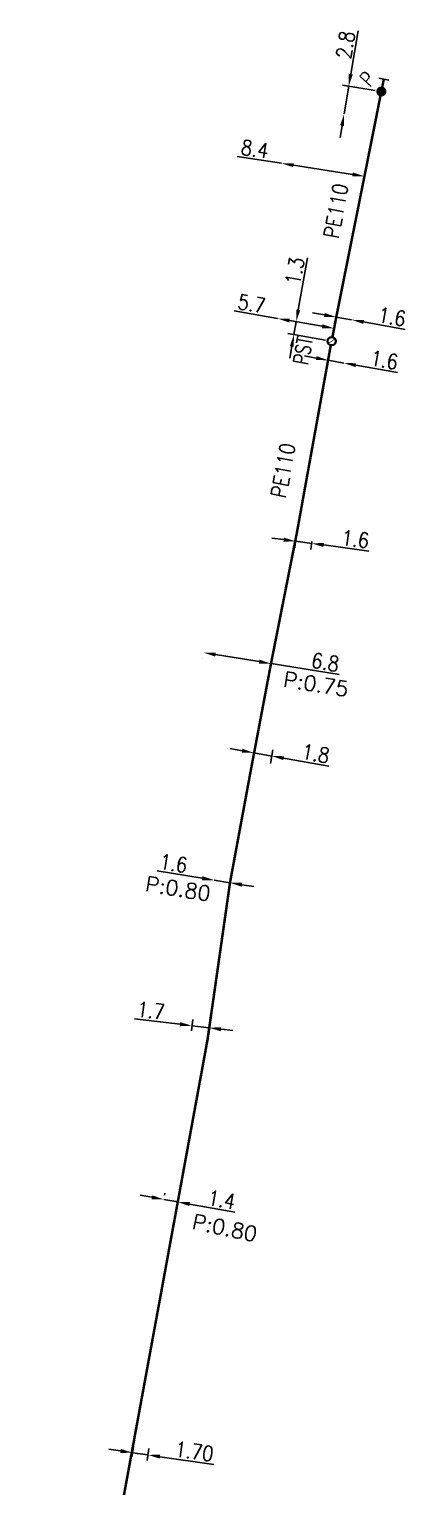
# Model space of a CAD drawing. Header units: millimetres. Extents: x 109000 to 109201, y 147341 to 147987.
# Drawn here: x 109163.2 to 109200.8, y 147775.2 to 147920.2 of the extents above; entities that cross this region are included whole.
import ezdxf
from ezdxf.enums import TextEntityAlignment as Align

# ---------------------------------------------------------------- set-up
doc = ezdxf.new("R2010")
doc.units = ezdxf.units.MM
doc.header["$PDMODE"] = 34
doc.layers.get('0').update_dxf_attribs({"linetype": 'CONTINUOUS'})
doc.layers.get('DEFPOINTS').update_dxf_attribs({"linetype": 'CONTINUOUS'})
for name, color, linetype in [('G_120', 4, 'CONTINUOUS'), ('G_300', 7, 'CONTINUOUS'), ('G_330', 7, 'CONTINUOUS'), ('G_340', 7, 'CONTINUOUS')]:
    doc.layers.add(name, color=color, linetype=linetype)
doc.styles.add('G_ROMANS', font='ROMANS.SHX', dxfattribs={"width": 0.75})
doc.styles.get("Standard").update_dxf_attribs({"font": 'romans.shx', "width": 0.85})
doc.linetypes.add('G_TYPB_PE', pattern='A,5,-0.3,["o",Standard,S=1.5,R=0,X=0,Y=-0.5],-1.65', length=6.95)
doc.dimstyles.get("Standard").update_dxf_attribs({"dimtxt": 1.5, "dimasz": 1.2, "dimexe": 0.625, "dimexo": 0.625, "dimgap": 0.25, "dimtad": 1, "dimdec": 1, "dimzin": 0, "dimdsep": 46, "dimtxsty": 'Standard', "dimcen": -0.5, "dimadec": 0, "dimazin": 0, "dimtfac": 1, "dimtdec": 1, "dimtmove": 0, "dimatfit": 3, "dimfxl": 1, "dimtolj": 1, "dimtzin": 0, "dimarcsym": 0})

# ---------------------------------------------------------------- blocks, each defined once
blk = doc.blocks.new('*D14')
at = {"layer": 'DEFPOINTS', "color": 0, "linetype": 'Continuous'}
for p in [(109189.79, 147870.02), (109191.37, 147869.81), (109191.27, 147869)]:
    blk.add_point(p, dxfattribs=at)
at = {"layer": 'G_120', "color": 0, "linetype": 'Continuous', "lineweight": -2}
for p, q in [((109188.49, 147869.37), (109187.3, 147869.52)), ((109189.71, 147869.4), (109189.6, 147868.59)), ((109189.68, 147869.21), (109191.27, 147869)), ((109191.29, 147869.19), (109191.18, 147868.38)), ((109192.46, 147868.84), (109196.96, 147868.24))]:
    blk.add_line(p, q, dxfattribs=at)
at = {"layer": 'G_120', "color": 0, "linetype": 'Continuous'}
for points in [[(109188.52, 147869.57), (109188.46, 147869.17), (109189.68, 147869.21)], [(109192.48, 147869.04), (109192.43, 147868.64), (109191.27, 147869)]]:
    blk.add_solid(points, dxfattribs=at)
at = {"layer": 'G_120', "color": 0, "linetype": 'Continuous', "insert": (109195.61, 147869.43), "char_height": 1.5, "attachment_point": 5, "rotation": 352.4347}
blk.add_mtext('\\A1;1.6', dxfattribs=at)
blk = doc.blocks.new('*D15')
at = {"layer": 'DEFPOINTS', "color": 0, "linetype": 'Continuous'}
for p in [(109180.52, 147858.14), (109180.52, 147858.13), (109187.23, 147857.06)]:
    blk.add_point(p, dxfattribs=at)
at = {"layer": 'G_120', "color": 0, "linetype": 'Continuous', "lineweight": -2}
for p, q in [((109180.42, 147857.52), (109180.42, 147857.51)), ((109181.71, 147857.94), (109186.05, 147857.24)), ((109187.23, 147857.04), (109194.01, 147855.95)), ((109187.14, 147856.44), (109187.13, 147856.43))]:
    blk.add_line(p, q, dxfattribs=at)
at = {"layer": 'G_120', "color": 0, "linetype": 'Continuous'}
for points in [[(109181.74, 147858.14), (109181.67, 147857.74), (109180.52, 147858.13)], [(109186.08, 147857.43), (109186.02, 147857.04), (109187.23, 147857.04)]]:
    blk.add_solid(points, dxfattribs=at)
at = {"layer": 'G_120', "color": 0, "linetype": 'Continuous', "insert": (109192.63, 147857.18), "char_height": 1.5, "attachment_point": 5, "rotation": 350.8084}
blk.add_mtext('\\A1;6.8', dxfattribs=at)
blk = doc.blocks.new('*D16')
at = {"layer": 'DEFPOINTS', "color": 0, "linetype": 'Continuous'}
for p in [(109187.3, 147847.85), (109185.29, 147846.8), (109187.06, 147846.49)]:
    blk.add_point(p, dxfattribs=at)
at = {"layer": 'G_120', "color": 0, "linetype": 'Continuous', "lineweight": -2}
for p, q in [((109184.35, 147848.37), (109183.17, 147848.59)), ((109185.4, 147847.42), (109185.64, 147848.78)), ((109185.53, 147848.16), (109187.3, 147847.85)), ((109187.17, 147847.1), (109187.41, 147848.46)), ((109188.48, 147847.64), (109192.96, 147846.84))]:
    blk.add_line(p, q, dxfattribs=at)
at = {"layer": 'G_120', "color": 0, "linetype": 'Continuous'}
for points in [[(109184.39, 147848.57), (109184.32, 147848.18), (109185.53, 147848.16)], [(109188.52, 147847.83), (109188.45, 147847.44), (109187.3, 147847.85)]]:
    blk.add_solid(points, dxfattribs=at)
at = {"layer": 'G_120', "color": 0, "linetype": 'Continuous', "insert": (109191.67, 147848.09), "char_height": 1.5, "attachment_point": 5, "rotation": 349.8827}
blk.add_mtext('\\A1;1.8', dxfattribs=at)
blk = doc.blocks.new('*D17')
at = {"layer": 'DEFPOINTS', "color": 0, "linetype": 'Continuous'}
for p in [(109181.58, 147835.5), (109181.58, 147835.5), (109183.15, 147835.24)]:
    blk.add_point(p, dxfattribs=at)
at = {"layer": 'G_120', "color": 0, "linetype": 'Continuous', "lineweight": -2}
for p, q in [((109180.39, 147835.69), (109175.9, 147836.42)), ((109183.15, 147835.24), (109181.58, 147835.5)), ((109184.34, 147835.05), (109185.52, 147834.86))]:
    blk.add_line(p, q, dxfattribs=at)
at = {"layer": 'G_120', "color": 0, "linetype": 'Continuous'}
for points in [[(109180.42, 147835.89), (109180.36, 147835.49), (109181.58, 147835.5)], [(109184.37, 147835.25), (109184.31, 147834.85), (109183.15, 147835.24)]]:
    blk.add_solid(points, dxfattribs=at)
at = {"layer": 'G_120', "color": 0, "linetype": 'Continuous', "insert": (109177.54, 147837.17), "char_height": 1.5, "attachment_point": 5, "rotation": 350.7836}
blk.add_mtext('\\A1;1.6', dxfattribs=at)
blk = doc.blocks.new('*D18')
at = {"layer": 'DEFPOINTS', "color": 0, "linetype": 'Continuous'}
for p in [(109179.38, 147821.02), (109179.24, 147819.89), (109180.93, 147819.69)]:
    blk.add_point(p, dxfattribs=at)
at = {"layer": 'G_120', "color": 0, "linetype": 'Continuous', "lineweight": -2}
for p, q in [((109178.19, 147821.17), (109173.67, 147821.72)), ((109179.32, 147820.51), (109179.45, 147821.64)), ((109181.07, 147820.82), (109179.38, 147821.02)), ((109181, 147820.31), (109181.14, 147821.44)), ((109182.26, 147820.67), (109183.45, 147820.53))]:
    blk.add_line(p, q, dxfattribs=at)
at = {"layer": 'G_120', "color": 0, "linetype": 'Continuous'}
for points in [[(109178.21, 147821.37), (109178.16, 147820.97), (109179.38, 147821.02)], [(109182.28, 147820.87), (109182.23, 147820.47), (109181.07, 147820.82)]]:
    blk.add_solid(points, dxfattribs=at)
at = {"layer": 'G_120', "color": 0, "linetype": 'Continuous', "insert": (109175.28, 147822.53), "char_height": 1.5, "attachment_point": 5, "rotation": 353.0641}
blk.add_mtext('\\A1;1.7', dxfattribs=at)
blk = doc.blocks.new('*D19')
at = {"layer": 'DEFPOINTS', "color": 0, "linetype": 'Continuous'}
for p in [(109176.55, 147803.57), (109176.58, 147803.74), (109177.93, 147803.32)]:
    blk.add_point(p, dxfattribs=at)
at = {"layer": 'G_120', "color": 0, "linetype": 'Continuous', "lineweight": -2}
for p, q in [((109176.66, 147804.18), (109176.69, 147804.36)), ((109175.4, 147803.96), (109174.22, 147804.17)), ((109176.58, 147803.74), (109177.96, 147803.49)), ((109178.04, 147803.93), (109178.07, 147804.11)), ((109179.14, 147803.28), (109183.64, 147802.47))]:
    blk.add_line(p, q, dxfattribs=at)
at = {"layer": 'G_120', "color": 0, "linetype": 'Continuous'}
for points in [[(109175.43, 147804.15), (109175.36, 147803.76), (109176.58, 147803.74)], [(109179.17, 147803.48), (109179.1, 147803.08), (109177.96, 147803.49)]]:
    blk.add_solid(points, dxfattribs=at)
at = {"layer": 'G_120', "color": 0, "linetype": 'Continuous', "insert": (109182.32, 147803.72), "char_height": 1.5, "attachment_point": 5, "rotation": 349.7771}
blk.add_mtext('\\A1;1.4', dxfattribs=at)
blk = doc.blocks.new('*D20')
at = {"layer": 'DEFPOINTS', "color": 0, "linetype": 'Continuous'}
for p in [(109175, 147778.33), (109173.32, 147777.51), (109174.84, 147777.16)]:
    blk.add_point(p, dxfattribs=at)
at = {"layer": 'G_120', "color": 0, "linetype": 'Continuous', "lineweight": -2}
for p, q in [((109172.28, 147778.72), (109171.1, 147778.89)), ((109173.41, 147778.13), (109173.56, 147779.17)), ((109173.47, 147778.55), (109175, 147778.33)), ((109174.93, 147777.78), (109175.09, 147778.95)), ((109176.19, 147778.15), (109181.54, 147777.38))]:
    blk.add_line(p, q, dxfattribs=at)
at = {"layer": 'G_120', "color": 0, "linetype": 'Continuous'}
for points in [[(109172.31, 147778.92), (109172.25, 147778.52), (109173.47, 147778.55)], [(109176.22, 147778.35), (109176.16, 147777.96), (109175, 147778.33)]]:
    blk.add_solid(points, dxfattribs=at)
at = {"layer": 'G_120', "color": 0, "linetype": 'Continuous', "insert": (109179.6, 147778.67), "char_height": 1.5, "attachment_point": 5, "rotation": 351.7654}
blk.add_mtext('\\A1;1.70', dxfattribs=at)
blk = doc.blocks.new('*D96')
at = {"layer": 'DEFPOINTS', "color": 0, "linetype": 'Continuous'}
for p in [(109192.9, 147887.22), (109194.47, 147886.94), (109194.47, 147886.94)]:
    blk.add_point(p, dxfattribs=at)
at = {"layer": 'G_120', "color": 0, "linetype": 'Continuous', "lineweight": -2}
for p, q in [((109191.72, 147887.43), (109190.54, 147887.64)), ((109192.9, 147887.22), (109194.47, 147886.94)), ((109195.65, 147886.73), (109199.78, 147885.99))]:
    blk.add_line(p, q, dxfattribs=at)
at = {"layer": 'G_120', "color": 0, "linetype": 'Continuous'}
for points in [[(109191.75, 147887.63), (109191.68, 147887.23), (109192.9, 147887.22)], [(109195.69, 147886.92), (109195.62, 147886.53), (109194.47, 147886.94)]]:
    blk.add_solid(points, dxfattribs=at)
at = {"layer": 'G_120', "color": 0, "linetype": 'Continuous', "insert": (109198.48, 147887.24), "char_height": 1.5, "attachment_point": 5, "rotation": 349.8871}
blk.add_mtext('\\A1;1.6', dxfattribs=at)
blk = doc.blocks.new('*D97')
at = {"layer": 'DEFPOINTS', "color": 0, "linetype": 'Continuous'}
for p in [(109189.73, 147891.05), (109189.73, 147891.05), (109193.25, 147889.11)]:
    blk.add_point(p, dxfattribs=at)
at = {"layer": 'G_330', "color": 0, "linetype": 'Continuous', "lineweight": -2}
for p, q in [((109189.93, 147892.23), (109190.84, 147897.39)), ((109189.5, 147889.77), (109189.73, 147891.05)), ((109192.63, 147889.22), (109188.89, 147889.88)), ((109189.29, 147888.59), (109189.09, 147887.41))]:
    blk.add_line(p, q, dxfattribs=at)
at = {"layer": 'G_330', "color": 0, "linetype": 'Continuous'}
for points in [[(109189.74, 147892.27), (109190.13, 147892.2), (109189.73, 147891.05)], [(109189.1, 147888.62), (109189.49, 147888.55), (109189.5, 147889.77)]]:
    blk.add_solid(points, dxfattribs=at)
at = {"layer": 'G_330', "color": 0, "linetype": 'Continuous', "insert": (109189.6, 147896.09), "char_height": 1.5, "attachment_point": 5, "rotation": 80.0411}
blk.add_mtext('\\A1;1.3', dxfattribs=at)
blk = doc.blocks.new('*D98')
at = {"layer": 'DEFPOINTS', "color": 0, "linetype": 'Continuous'}
for p in [(109193.71, 147891.51), (109195.24, 147891.24), (109195.24, 147891.24)]:
    blk.add_point(p, dxfattribs=at)
at = {"layer": 'G_120', "color": 0, "linetype": 'Continuous', "lineweight": -2}
for p, q in [((109192.53, 147891.72), (109191.35, 147891.93)), ((109193.71, 147891.51), (109195.24, 147891.24)), ((109196.42, 147891.03), (109200.55, 147890.29))]:
    blk.add_line(p, q, dxfattribs=at)
at = {"layer": 'G_120', "color": 0, "linetype": 'Continuous'}
for points in [[(109192.57, 147891.92), (109192.5, 147891.52), (109193.71, 147891.51)], [(109196.46, 147891.22), (109196.39, 147890.83), (109195.24, 147891.24)]]:
    blk.add_solid(points, dxfattribs=at)
at = {"layer": 'G_120', "color": 0, "linetype": 'Continuous', "insert": (109199.25, 147891.54), "char_height": 1.5, "attachment_point": 5, "rotation": 349.8871}
blk.add_mtext('\\A1;1.6', dxfattribs=at)
blk = doc.blocks.new('*D99')
at = {"layer": 'DEFPOINTS', "color": 0, "linetype": 'Continuous'}
for p in [(109198.19, 147913.95), (109194.49, 147911.73), (109194.49, 147911.73)]:
    blk.add_point(p, dxfattribs=at)
at = {"layer": 'G_300', "color": 0, "linetype": 'Continuous', "lineweight": -2}
for p, q in [((109195.16, 147915.67), (109195.88, 147919.98)), ((109197.57, 147914.05), (109194.34, 147914.59)), ((109194.49, 147911.73), (109194.96, 147914.49)), ((109194.29, 147910.55), (109194.09, 147909.36))]:
    blk.add_line(p, q, dxfattribs=at)
at = {"layer": 'G_300', "color": 0, "linetype": 'Continuous'}
for points in [[(109194.96, 147915.71), (109195.35, 147915.64), (109194.96, 147914.49)], [(109194.1, 147910.58), (109194.49, 147910.51), (109194.49, 147911.73)]]:
    blk.add_solid(points, dxfattribs=at)
at = {"layer": 'G_300', "color": 0, "linetype": 'Continuous', "insert": (109194.63, 147918.59), "char_height": 1.5, "attachment_point": 5, "rotation": 80.4533}
blk.add_mtext('\\A1;2.8', dxfattribs=at)
blk = doc.blocks.new('*D100')
at = {"layer": 'DEFPOINTS', "color": 0, "linetype": 'Continuous'}
for p in [(109188.26, 147906.81), (109188.26, 147906.81), (109196.51, 147905.51)]:
    blk.add_point(p, dxfattribs=at)
at = {"layer": 'G_120', "color": 0, "linetype": 'Continuous', "lineweight": -2}
for p, q in [((109188.26, 147906.81), (109183.88, 147907.49)), ((109195.33, 147905.7), (109189.45, 147906.62))]:
    blk.add_line(p, q, dxfattribs=at)
at = {"layer": 'G_120', "color": 0, "linetype": 'Continuous'}
for points in [[(109189.48, 147906.82), (109189.42, 147906.42), (109188.26, 147906.81)], [(109195.36, 147905.9), (109195.29, 147905.5), (109196.51, 147905.51)]]:
    blk.add_solid(points, dxfattribs=at)
at = {"layer": 'G_120', "color": 0, "linetype": 'Continuous', "insert": (109185.63, 147908.23), "char_height": 1.5, "attachment_point": 5, "rotation": 351.1088}
blk.add_mtext('\\A1;8.4', dxfattribs=at)
blk = doc.blocks.new('G_330_13')
at = {"linetype": 'Continuous'}
h = blk.add_hatch(color=0, dxfattribs=at)
h.paths.add_polyline_path([(-0.88, 0, 1), (0.88, 0, 1)])
h.paths.add_polyline_path([(0.75, 0, -1), (-0.75, 0, -1)], flags=16)
at = {"color": 0, "linetype": 'Continuous', "const_width": 0.125, "flags": 128}
blk.add_lwpolyline([(0.59, -0.59), (-0.59, 0.59)], dxfattribs=at)
at = {"color": 0, "linetype": 'Continuous'}
for radius in [0.875, 0.75]:
    blk.add_circle((0, 0), radius, dxfattribs=at)
at = {"color": 0, "linetype": 'Continuous', "width": 0.75}
blk.add_attdef('PST', text='', height=1.5, dxfattribs=at).set_placement((0, 4), align=Align.MIDDLE)
at = {"color": 0, "linetype": 'Continuous', "width": 0.75, "flags": 3}
for tag, p in [('DEF_LEG', (0, -5)), ('DEF_COUP', (0, -7.5)), ('DEF_TYPE', (0, -10))]:
    blk.add_attdef(tag, text='', height=1.2, dxfattribs=at).set_placement(p, align=Align.MIDDLE)
blk = doc.blocks.new('*D101')
at = {"layer": 'DEFPOINTS', "color": 0, "linetype": 'Continuous'}
for p in [(109187.88, 147891.37), (109187.88, 147891.37), (109193.5, 147890.39)]:
    blk.add_point(p, dxfattribs=at)
at = {"layer": 'G_120', "color": 0, "linetype": 'Continuous', "lineweight": -2}
for p, q in [((109187.88, 147891.37), (109183.58, 147892.13)), ((109192.32, 147890.6), (109189.07, 147891.17))]:
    blk.add_line(p, q, dxfattribs=at)
at = {"layer": 'G_120', "color": 0, "linetype": 'Continuous'}
for points in [[(109189.1, 147891.36), (109189.03, 147890.97), (109187.88, 147891.37)], [(109192.35, 147890.79), (109192.28, 147890.4), (109193.5, 147890.39)]]:
    blk.add_solid(points, dxfattribs=at)
at = {"layer": 'G_120', "color": 0, "linetype": 'Continuous', "insert": (109185.31, 147892.84), "char_height": 1.5, "attachment_point": 5, "rotation": 350.0411}
blk.add_mtext('\\A1;5.7', dxfattribs=at)
blk = doc.blocks.new('G_300_12')
at = {"color": 0, "linetype": 'Continuous', "const_width": 0.497, "flags": 128}
blk.add_lwpolyline([(-0.25, 0, 1), (0.25, 0, 1)], format="xyb", close=True, dxfattribs=at)
at = {"color": 0, "linetype": 'Continuous', "style": 'G_ROMANS', "width": 0.75}
blk.add_text('P', height=1.5, dxfattribs=at).set_placement((0, 1.85), align=Align.MIDDLE)
at = {"color": 0, "linetype": 'Continuous', "style": 'G_ROMANS', "width": 0.75, "flags": 3}
for tag, p in [('DEF_LEG', (0, -5)), ('DEF_COUP', (0, -7.5)), ('DEF_TYPE', (0, -10))]:
    blk.add_attdef(tag, text='', height=1.2, dxfattribs=at).set_placement(p, align=Align.MIDDLE)
blk = doc.blocks.new('G_340_07')
at = {"color": 0, "linetype": 'Continuous', "const_width": 0.25, "flags": 128}
blk.add_lwpolyline([(0, 0), (1.25, 0)], dxfattribs=at)
at = {"color": 0, "linetype": 'Continuous', "flags": 128}
blk.add_lwpolyline([(1.25, -0.5), (1.25, 0.5)], dxfattribs=at)
at = {"color": 0, "linetype": 'Continuous', "style": 'G_ROMANS', "width": 0.75, "flags": 3}
for tag, p in [('DEF_LEG', (0, -5)), ('DEF_COUP', (0, -7.5)), ('DEF_TYPE', (0, -10))]:
    blk.add_attdef(tag, text='', height=1.2, dxfattribs=at).set_placement(p, align=Align.MIDDLE)

msp = doc.modelspace()

# ---------------------------------------------------------------- linework, layer by layer
at = {"layer": 'G_120', "linetype": 'G_TYPB_PE'}
for points in [[(109193.33, 147889.54, 0.25, 0.25, 0), (109193.5, 147890.39, 0.25, 0.25, 0), (109193.5, 147890.39, 0.25, 0.25, 0), (109193.71, 147891.51, 0.25, 0.25, 0), (109196.51, 147905.51, 0.25, 0.25, 0), (109198.19, 147913.95, 0, 0, 0)], [(109163.32, 147720.31, 0.25, 0.25, 0), (109164.37, 147727.06, 0.25, 0.25, 0), (109164.53, 147728.08, 0.25, 0.25, 0), (109167.86, 147749, 0.25, 0.25, 0), (109169.84, 147759.21, 0.25, 0.25, 0), (109177.93, 147803.32, 0.25, 0.25, 0), (109180.93, 147819.69, 0.25, 0.25, 0), (109183.15, 147835.24, 0.25, 0.25, 0), (109185.29, 147846.8, 0.25, 0.25, 0), (109187.23, 147857.06, 0.25, 0.25, 0), (109189.79, 147870.02, 0.25, 0.25, 0), (109193.13, 147888.51, 0.25, 0.25, 0), (109193.16, 147888.68, 0, 0, 0)]]:
    msp.add_lwpolyline(points, format="xyseb", dxfattribs=at)

# ---------------------------------------------------------------- block references
at = {"layer": 'G_300', "rotation": 47.52553923819553}
msp.add_blockref('G_300_12', (109198.19, 147913.95), dxfattribs=at)
at = {"layer": 'G_330'}
ref = msp.add_blockref('G_330_13', (109193.25, 147889.11), dxfattribs=dict(at, xscale=0.5, yscale=0.5, zscale=0.5, rotation=258.9511665548408))
ref.add_attrib('PST', 'PST', dxfattribs={"layer": '0', "color": 0, "linetype": 'Continuous', "height": 1.5, "rotation": 79.8871, "width": 0.75}).set_placement((109190.4, 147888.17), align=Align.MIDDLE)
at = {"layer": 'G_340', "rotation": 78.7665245316702}
msp.add_blockref('G_340_07', (109198.19, 147913.95), dxfattribs=at)

# ---------------------------------------------------------------- texts
at = {"layer": 'G_120', "linetype": 'Continuous', "width": 0.85}
for p in [(109193.92, 147899.25), (109188.67, 147873.43)]:
    msp.add_text('PE110', height=1.5, rotation=79.4811, dxfattribs=at).set_placement(p)
at = {"layer": 'G_120', "linetype": 'Continuous'}
for s, rotation, p in [('P:0.75', 350.8084, (109191.71, 147854.99)), ('P:0.80', 350.7836, (109178, 147834.65)), ('P:0.80', 348.1462, (109182.64, 147800.91))]:
    msp.add_text(s, height=1.5, rotation=rotation, dxfattribs=at).set_placement(p, align=Align.MIDDLE)

# ---------------------------------------------------------------- dimensions: what is measured, and where the dimension line sits
for base, p1, p2, angle, picture, middle, dimtype in [((109188.26, 147906.81), (109196.51, 147905.51), (109188.26, 147906.81), 351.1088, '*D100', (109185.48, 147907.24), 160), ((109187.88, 147891.37), (109193.5, 147890.39), (109187.88, 147891.37), 350.0411, '*D101', (109185.14, 147891.86), 160), ((109194.47, 147886.94), (109192.9, 147887.22), (109194.47, 147886.94), 169.8871, '*D96', (109198.31, 147886.25), 160), ((109191.27, 147869), (109189.79, 147870.02), (109191.37, 147869.81), 352.4347, '*D14', (109195.48, 147868.44), 161), ((109180.52, 147858.13), (109187.23, 147857.06), (109180.52, 147858.14), 170.8084, '*D15', (109192.47, 147856.2), 161), ((109187.3, 147847.85), (109185.29, 147846.8), (109187.06, 147846.49), 349.8827, '*D16', (109191.49, 147847.1), 161), ((109181.58, 147835.5), (109183.15, 147835.24), (109181.58, 147835.5), 170.7836, '*D17', (109177.38, 147836.18), 161), ((109179.38, 147821.02), (109180.93, 147819.69), (109179.24, 147819.89), 173.0641, '*D18', (109175.16, 147821.54), 161), ((109176.58, 147803.74), (109177.93, 147803.32), (109176.55, 147803.57), 169.7771, '*D19', (109182.14, 147802.74), 161)]:
    dim = msp.add_linear_dim(base=base, p1=p1, p2=p2, angle=angle, dimstyle='Standard', dxfattribs=at)
    dim.commit()
    dim.dimension.update_dxf_attribs({"geometry": picture, "text_midpoint": middle, "dimtype": dimtype})
for base, p1, p2, angle, text, picture, middle in [((109195.24, 147891.24), (109193.71, 147891.51), (109195.24, 147891.24), 169.8871, '1.6', '*D98', (109199.07, 147890.55)), ((109175, 147778.33), (109173.32, 147777.51), (109174.84, 147777.16), 351.7654, '1.70', '*D20', (109179.46, 147777.68))]:
    dim = msp.add_linear_dim(base=base, p1=p1, p2=p2, angle=angle, text=text, dimstyle='Standard', dxfattribs=at)
    dim.commit()
    dim.dimension.update_dxf_attribs({"geometry": picture, "text_midpoint": middle, "dimtype": 160})
at = {"layer": 'G_300', "linetype": 'Continuous'}
dim = msp.add_linear_dim(base=(109194.49, 147911.73), p1=(109198.19, 147913.95), p2=(109194.49, 147911.73), angle=80.4533, dimstyle='Standard', dxfattribs=at)
dim.commit()
dim.dimension.update_dxf_attribs({"geometry": '*D99', "text_midpoint": (109195.62, 147918.42), "dimtype": 160})
at = {"layer": 'G_330', "linetype": 'Continuous'}
dim = msp.add_linear_dim(base=(109189.73, 147891.05), p1=(109193.25, 147889.11), p2=(109189.73, 147891.05), angle=260.0411, dimstyle='Standard', dxfattribs=at)
dim.commit()
dim.dimension.update_dxf_attribs({"geometry": '*D97', "text_midpoint": (109190.58, 147895.92), "dimtype": 160})

doc.saveas('drawing.dxf')
